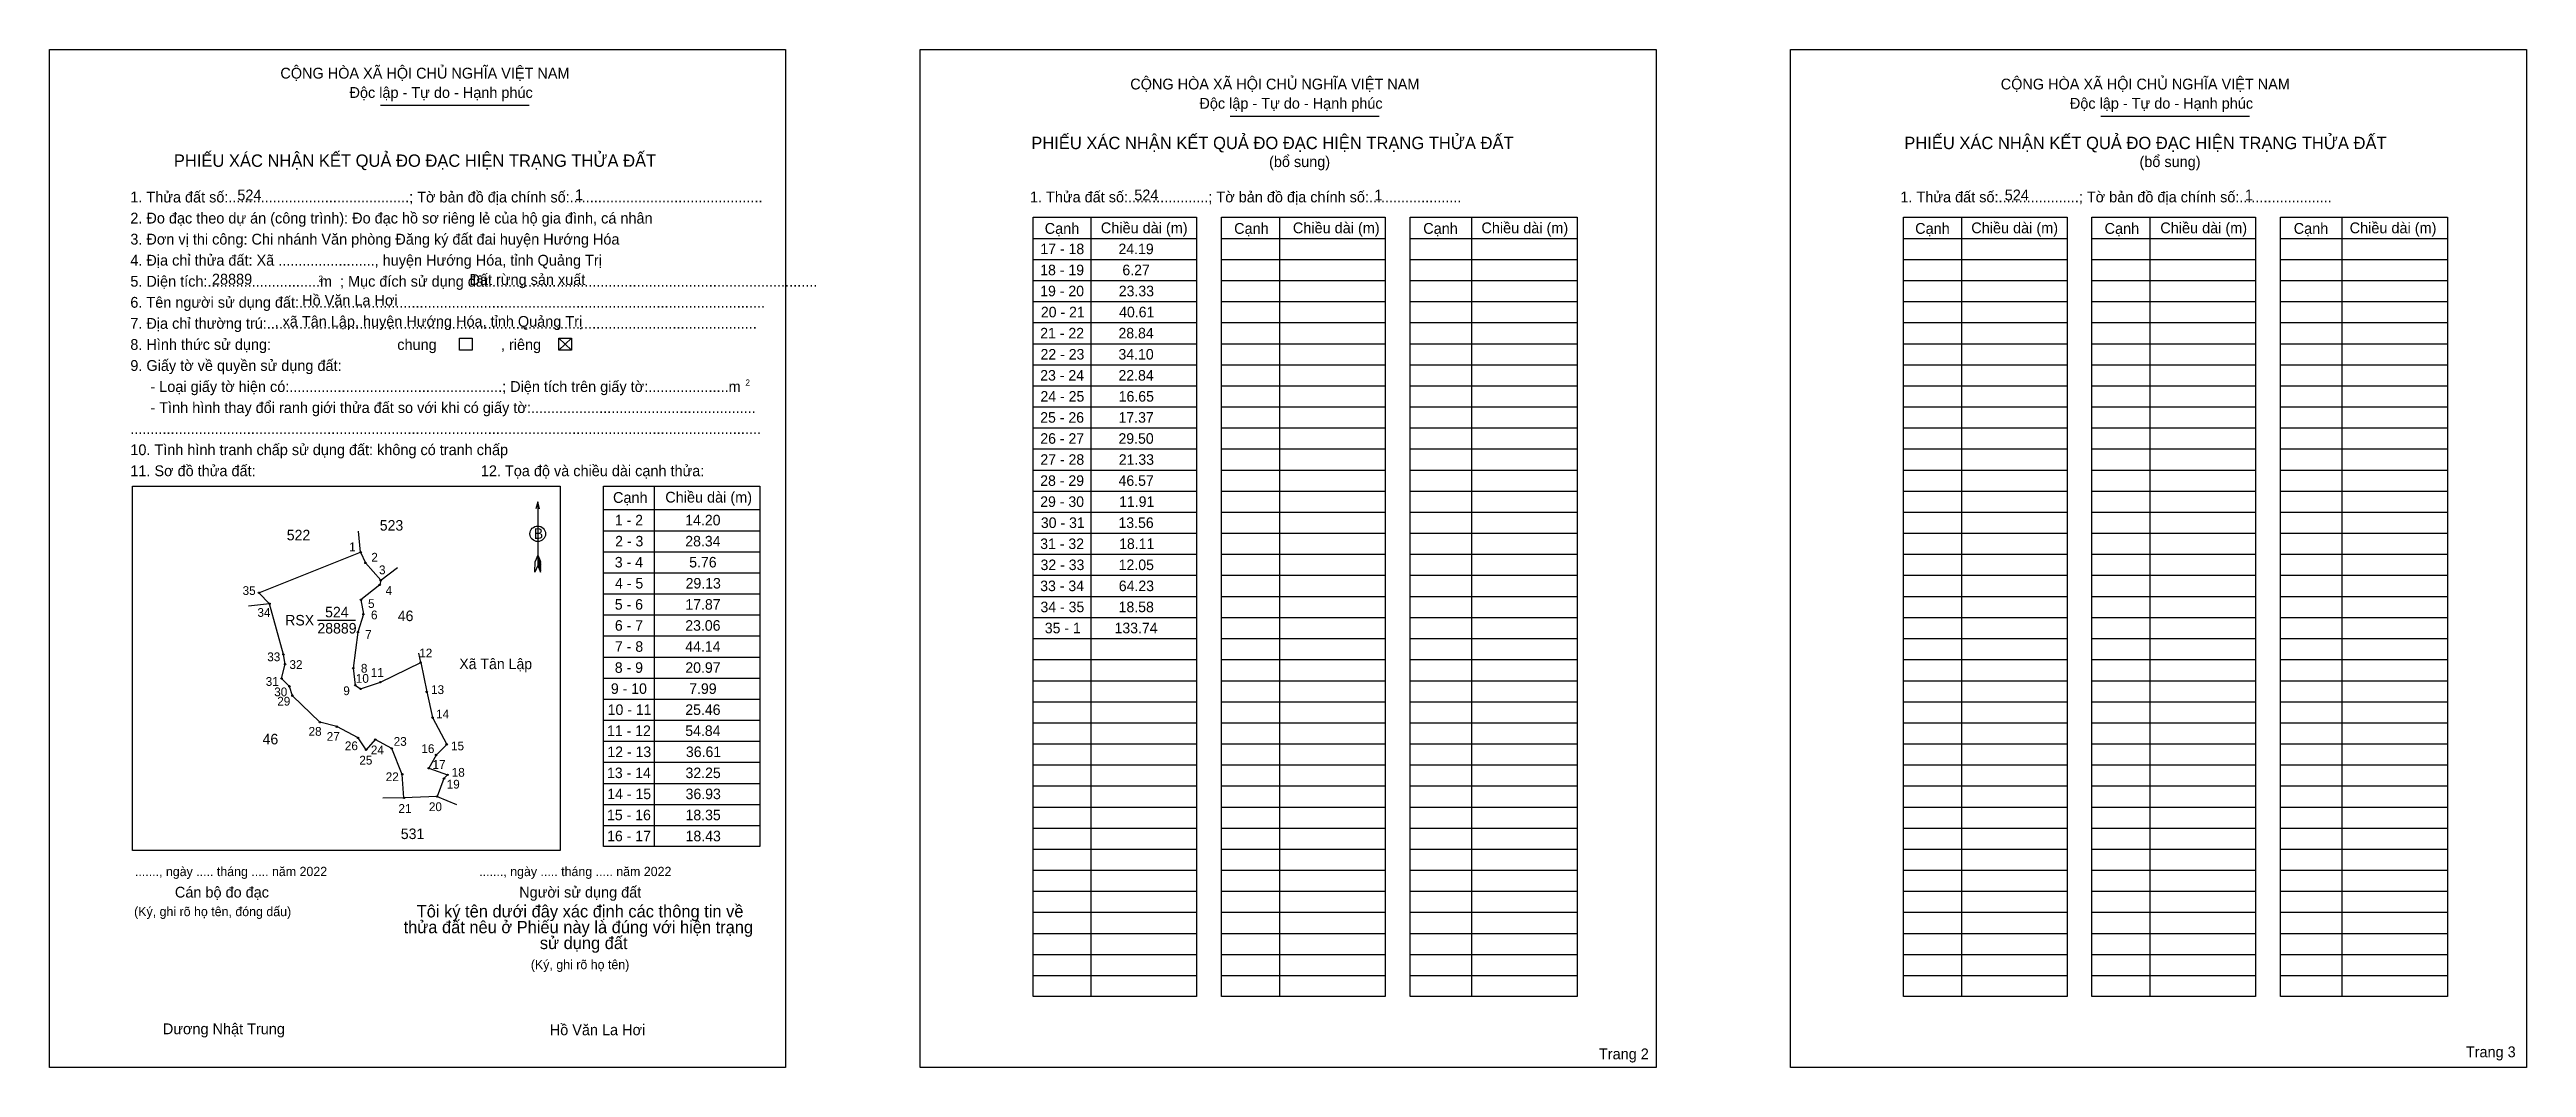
# Model space of a CAD drawing. Extents: x 543987 to 547010, y 1837511 to 1838754.
import ezdxf

# ---------------------------------------------------------------- set-up
doc = ezdxf.new("R2010")
doc.units = 0
for name, color, linetype in [('Level 1', 7, 'Continuous'), ('Level 10', 7, 'Continuous'), ('Level 11', 7, 'Continuous'), ('Level 13', 7, 'Continuous'), ('Level 2', 7, 'Continuous'), ('Level 25', 7, 'Continuous'), ('Level 27', 7, 'Continuous'), ('Level 36', 7, 'Continuous'), ('Level 48', 7, 'Continuous'), ('Level 50', 7, 'Continuous'), ('Level 52', 7, 'Continuous'), ('Level 55', 7, 'Continuous'), ('Level 6', 7, 'Continuous'), ('Level 9', 7, 'Continuous')]:
    doc.layers.add(name, color=color, linetype=linetype)

msp = doc.modelspace()

# ---------------------------------------------------------------- linework, layer by layer
at = {"layer": 'Level 1'}
for p, q in [((543986.6, 1838753.6), (543986.6, 1838753.6)), ((545049, 1838753.6), (545049, 1838753.6)), ((544390.5, 1838685.6), (544572.1, 1838685.6)), ((545427.7, 1838672.4), (545609.3, 1838672.4)), ((546490.1, 1838672.4), (546671.7, 1838672.4)), ((545257.6, 1838548.9), (545257.6, 1837597.8)), ((545487.7, 1838548.9), (545487.7, 1837597.8)), ((545722.1, 1838548.9), (545722.1, 1837597.8)), ((546320, 1838548.9), (546320, 1837597.8)), ((546550.1, 1838548.9), (546550.1, 1837597.8)), ((546784.5, 1838548.9), (546784.5, 1837597.8)), ((545186.9, 1838523.1), (545386.5, 1838523.1)), ((545417, 1838523.1), (545616.7, 1838523.1)), ((545647.1, 1838523.1), (545851.1, 1838523.1)), ((546249.3, 1838523.1), (546449, 1838523.1)), ((546479.4, 1838523.1), (546679.1, 1838523.1)), ((546709.6, 1838523.1), (546913.5, 1838523.1)), ((545186.9, 1838497.4), (545386.5, 1838497.4)), ((545186.9, 1838471.7), (545386.5, 1838471.7)), ((545417, 1838497.4), (545616.7, 1838497.4)), ((545417, 1838471.7), (545616.7, 1838471.7)), ((545647.1, 1838497.4), (545851.1, 1838497.4)), ((545647.1, 1838471.7), (545851.1, 1838471.7)), ((546249.3, 1838497.4), (546449, 1838497.4)), ((546249.3, 1838471.7), (546449, 1838471.7)), ((546479.4, 1838497.4), (546679.1, 1838497.4)), ((546479.4, 1838471.7), (546679.1, 1838471.7)), ((546709.6, 1838497.4), (546913.5, 1838497.4)), ((546709.6, 1838471.7), (546913.5, 1838471.7)), ((545186.9, 1838446), (545386.5, 1838446)), ((545417, 1838446), (545616.7, 1838446)), ((545647.1, 1838446), (545851.1, 1838446)), ((546249.3, 1838446), (546449, 1838446)), ((546479.4, 1838446), (546679.1, 1838446)), ((546709.6, 1838446), (546913.5, 1838446)), ((545186.9, 1838420.3), (545386.5, 1838420.3)), ((545417, 1838420.3), (545616.7, 1838420.3)), ((545647.1, 1838420.3), (545851.1, 1838420.3)), ((546249.3, 1838420.3), (546449, 1838420.3)), ((546479.4, 1838420.3), (546679.1, 1838420.3)), ((546709.6, 1838420.3), (546913.5, 1838420.3)), ((544608.2, 1838401.3), (544623.6, 1838386.9)), ((544608.2, 1838386.9), (544623.6, 1838401.3)), ((545186.9, 1838394.6), (545386.5, 1838394.6)), ((545417, 1838394.6), (545616.7, 1838394.6)), ((545647.1, 1838394.6), (545851.1, 1838394.6)), ((546249.3, 1838394.6), (546449, 1838394.6)), ((546479.4, 1838394.6), (546679.1, 1838394.6)), ((546709.6, 1838394.6), (546913.5, 1838394.6)), ((545186.9, 1838368.9), (545386.5, 1838368.9)), ((545417, 1838368.9), (545616.7, 1838368.9)), ((545647.1, 1838368.9), (545851.1, 1838368.9)), ((546249.3, 1838368.9), (546449, 1838368.9)), ((546479.4, 1838368.9), (546679.1, 1838368.9)), ((546709.6, 1838368.9), (546913.5, 1838368.9)), ((545186.9, 1838343.2), (545386.5, 1838343.2)), ((545186.9, 1838317.5), (545386.5, 1838317.5)), ((545417, 1838343.2), (545616.7, 1838343.2)), ((545417, 1838317.5), (545616.7, 1838317.5)), ((545647.1, 1838343.2), (545851.1, 1838343.2)), ((545647.1, 1838317.5), (545851.1, 1838317.5)), ((546249.3, 1838343.2), (546449, 1838343.2)), ((546249.3, 1838317.5), (546449, 1838317.5)), ((546479.4, 1838343.2), (546679.1, 1838343.2)), ((546479.4, 1838317.5), (546679.1, 1838317.5)), ((546709.6, 1838343.2), (546913.5, 1838343.2)), ((546709.6, 1838317.5), (546913.5, 1838317.5)), ((545186.9, 1838291.8), (545386.5, 1838291.8)), ((545417, 1838291.8), (545616.7, 1838291.8)), ((545647.1, 1838291.8), (545851.1, 1838291.8)), ((546249.3, 1838291.8), (546449, 1838291.8)), ((546479.4, 1838291.8), (546679.1, 1838291.8)), ((546709.6, 1838291.8), (546913.5, 1838291.8)), ((545186.9, 1838266.1), (545386.5, 1838266.1)), ((545417, 1838266.1), (545616.7, 1838266.1)), ((545647.1, 1838266.1), (545851.1, 1838266.1)), ((546249.3, 1838266.1), (546449, 1838266.1)), ((546479.4, 1838266.1), (546679.1, 1838266.1)), ((546709.6, 1838266.1), (546913.5, 1838266.1)), ((545186.9, 1838240.4), (545386.5, 1838240.4)), ((545417, 1838240.4), (545616.7, 1838240.4)), ((545647.1, 1838240.4), (545851.1, 1838240.4)), ((546249.3, 1838240.4), (546449, 1838240.4)), ((546479.4, 1838240.4), (546679.1, 1838240.4)), ((546709.6, 1838240.4), (546913.5, 1838240.4)), ((544087.7, 1838220.7), (544087.7, 1838220.7)), ((544582.4, 1838201.5), (544582.4, 1838123.7)), ((544724.4, 1838220.9), (544724.4, 1837780.9)), ((545186.9, 1838214.7), (545386.5, 1838214.7)), ((545417, 1838214.7), (545616.7, 1838214.7)), ((545647.1, 1838214.7), (545851.1, 1838214.7)), ((546249.3, 1838214.7), (546449, 1838214.7)), ((546479.4, 1838214.7), (546679.1, 1838214.7)), ((546709.6, 1838214.7), (546913.5, 1838214.7)), ((544662.7, 1838192.1), (544853.3, 1838192.1)), ((544662.7, 1838166.4), (544853.3, 1838166.4)), ((545186.9, 1838189), (545386.5, 1838189)), ((545417, 1838189), (545616.7, 1838189)), ((545647.1, 1838189), (545851.1, 1838189)), ((546249.3, 1838189), (546449, 1838189)), ((546479.4, 1838189), (546679.1, 1838189)), ((546709.6, 1838189), (546913.5, 1838189)), ((544582.4, 1838136.6), (544579.1, 1838128.7)), ((544582.4, 1838136.6), (544585.7, 1838128.7)), ((544582.4, 1838135.5), (544585.7, 1838127.5)), ((544662.7, 1838140.7), (544853.3, 1838140.7)), ((545186.9, 1838163.3), (545386.5, 1838163.3)), ((545186.9, 1838137.6), (545386.5, 1838137.6)), ((545417, 1838163.3), (545616.7, 1838163.3)), ((545417, 1838137.6), (545616.7, 1838137.6)), ((545647.1, 1838163.3), (545851.1, 1838163.3)), ((545647.1, 1838137.6), (545851.1, 1838137.6)), ((546249.3, 1838163.3), (546449, 1838163.3)), ((546249.3, 1838137.6), (546449, 1838137.6)), ((546479.4, 1838163.3), (546679.1, 1838163.3)), ((546479.4, 1838137.6), (546679.1, 1838137.6)), ((546709.6, 1838163.3), (546913.5, 1838163.3)), ((546709.6, 1838137.6), (546913.5, 1838137.6)), ((544578.9, 1838115.8), (544579.1, 1838128.7)), ((544582.4, 1838123.7), (544578.9, 1838115.8)), ((544582.4, 1838134.4), (544585.7, 1838126.4)), ((544582.4, 1838133.3), (544585.7, 1838125.2)), ((544582.4, 1838132.1), (544585.7, 1838124.1)), ((544582.4, 1838131), (544585.7, 1838122.9)), ((544582.4, 1838129.9), (544585.7, 1838121.8)), ((544582.4, 1838128.8), (544585.8, 1838120.6)), ((544582.4, 1838127.6), (544585.8, 1838119.5)), ((544582.4, 1838126.5), (544585.8, 1838118.3)), ((544582.4, 1838125.4), (544585.8, 1838117.2)), ((544582.4, 1838123.7), (544585.8, 1838115.8)), ((544585.8, 1838115.8), (544585.7, 1838128.7)), ((544662.7, 1838115), (544853.3, 1838115)), ((545186.9, 1838111.9), (545386.5, 1838111.9)), ((545417, 1838111.9), (545616.7, 1838111.9)), ((545647.1, 1838111.9), (545851.1, 1838111.9)), ((546249.3, 1838111.9), (546449, 1838111.9)), ((546479.4, 1838111.9), (546679.1, 1838111.9)), ((546709.6, 1838111.9), (546913.5, 1838111.9)), ((544662.7, 1838089.3), (544853.3, 1838089.3)), ((545186.9, 1838086.2), (545386.5, 1838086.2)), ((545417, 1838086.2), (545616.7, 1838086.2)), ((545647.1, 1838086.2), (545851.1, 1838086.2)), ((546249.3, 1838086.2), (546449, 1838086.2)), ((546479.4, 1838086.2), (546679.1, 1838086.2)), ((546709.6, 1838086.2), (546913.5, 1838086.2)), ((544662.7, 1838063.6), (544853.3, 1838063.6)), ((545186.9, 1838060.5), (545386.5, 1838060.5)), ((545417, 1838060.5), (545616.7, 1838060.5)), ((545647.1, 1838060.5), (545851.1, 1838060.5)), ((546249.3, 1838060.5), (546449, 1838060.5)), ((546479.4, 1838060.5), (546679.1, 1838060.5)), ((546709.6, 1838060.5), (546913.5, 1838060.5)), ((544662.7, 1838037.9), (544853.3, 1838037.9)), ((545186.9, 1838034.8), (545386.5, 1838034.8)), ((545417, 1838034.8), (545616.7, 1838034.8)), ((545647.1, 1838034.8), (545851.1, 1838034.8)), ((546249.3, 1838034.8), (546449, 1838034.8)), ((546479.4, 1838034.8), (546679.1, 1838034.8)), ((546709.6, 1838034.8), (546913.5, 1838034.8)), ((544662.7, 1838012.2), (544853.3, 1838012.2)), ((544662.7, 1837986.5), (544853.3, 1837986.5)), ((545186.9, 1838009.1), (545386.5, 1838009.1)), ((545417, 1838009.1), (545616.7, 1838009.1)), ((545647.1, 1838009.1), (545851.1, 1838009.1)), ((546249.3, 1838009.1), (546449, 1838009.1)), ((546479.4, 1838009.1), (546679.1, 1838009.1)), ((546709.6, 1838009.1), (546913.5, 1838009.1)), ((544662.7, 1837960.8), (544853.3, 1837960.8)), ((545186.9, 1837983.3), (545386.5, 1837983.3)), ((545186.9, 1837957.6), (545386.5, 1837957.6)), ((545417, 1837983.3), (545616.7, 1837983.3)), ((545417, 1837957.6), (545616.7, 1837957.6)), ((545647.1, 1837983.3), (545851.1, 1837983.3)), ((545647.1, 1837957.6), (545851.1, 1837957.6)), ((546249.3, 1837983.3), (546449, 1837983.3)), ((546249.3, 1837957.6), (546449, 1837957.6)), ((546479.4, 1837983.3), (546679.1, 1837983.3)), ((546479.4, 1837957.6), (546679.1, 1837957.6)), ((546709.6, 1837983.3), (546913.5, 1837983.3)), ((546709.6, 1837957.6), (546913.5, 1837957.6)), ((544662.7, 1837935.1), (544853.3, 1837935.1)), ((545186.9, 1837931.9), (545386.5, 1837931.9)), ((545417, 1837931.9), (545616.7, 1837931.9)), ((545647.1, 1837931.9), (545851.1, 1837931.9)), ((546249.3, 1837931.9), (546449, 1837931.9)), ((546479.4, 1837931.9), (546679.1, 1837931.9)), ((546709.6, 1837931.9), (546913.5, 1837931.9)), ((544662.7, 1837909.4), (544853.3, 1837909.4)), ((545186.9, 1837906.2), (545386.5, 1837906.2)), ((545417, 1837906.2), (545616.7, 1837906.2)), ((545647.1, 1837906.2), (545851.1, 1837906.2)), ((546249.3, 1837906.2), (546449, 1837906.2)), ((546479.4, 1837906.2), (546679.1, 1837906.2)), ((546709.6, 1837906.2), (546913.5, 1837906.2)), ((544662.7, 1837883.7), (544853.3, 1837883.7)), ((545186.9, 1837880.5), (545386.5, 1837880.5)), ((545417, 1837880.5), (545616.7, 1837880.5)), ((545647.1, 1837880.5), (545851.1, 1837880.5)), ((546249.3, 1837880.5), (546449, 1837880.5)), ((546479.4, 1837880.5), (546679.1, 1837880.5)), ((546709.6, 1837880.5), (546913.5, 1837880.5)), ((544662.7, 1837858), (544853.3, 1837858)), ((545186.9, 1837854.8), (545386.5, 1837854.8)), ((545417, 1837854.8), (545616.7, 1837854.8)), ((545647.1, 1837854.8), (545851.1, 1837854.8)), ((546249.3, 1837854.8), (546449, 1837854.8)), ((546479.4, 1837854.8), (546679.1, 1837854.8)), ((546709.6, 1837854.8), (546913.5, 1837854.8)), ((544662.7, 1837832.3), (544853.3, 1837832.3)), ((544662.7, 1837806.6), (544853.3, 1837806.6)), ((545186.9, 1837829.1), (545386.5, 1837829.1)), ((545186.9, 1837803.4), (545386.5, 1837803.4)), ((545417, 1837829.1), (545616.7, 1837829.1)), ((545417, 1837803.4), (545616.7, 1837803.4)), ((545647.1, 1837829.1), (545851.1, 1837829.1)), ((545647.1, 1837803.4), (545851.1, 1837803.4)), ((546249.3, 1837829.1), (546449, 1837829.1)), ((546249.3, 1837803.4), (546449, 1837803.4)), ((546479.4, 1837829.1), (546679.1, 1837829.1)), ((546479.4, 1837803.4), (546679.1, 1837803.4)), ((546709.6, 1837829.1), (546913.5, 1837829.1)), ((546709.6, 1837803.4), (546913.5, 1837803.4)), ((544609.9, 1837775.9), (544609.9, 1837775.9)), ((545186.9, 1837777.7), (545386.5, 1837777.7)), ((545417, 1837777.7), (545616.7, 1837777.7)), ((545647.1, 1837777.7), (545851.1, 1837777.7)), ((546249.3, 1837777.7), (546449, 1837777.7)), ((546479.4, 1837777.7), (546679.1, 1837777.7)), ((546709.6, 1837777.7), (546913.5, 1837777.7)), ((545186.9, 1837752), (545386.5, 1837752)), ((545417, 1837752), (545616.7, 1837752)), ((545647.1, 1837752), (545851.1, 1837752)), ((546249.3, 1837752), (546449, 1837752)), ((546479.4, 1837752), (546679.1, 1837752)), ((546709.6, 1837752), (546913.5, 1837752)), ((545186.9, 1837726.3), (545386.5, 1837726.3)), ((545417, 1837726.3), (545616.7, 1837726.3)), ((545647.1, 1837726.3), (545851.1, 1837726.3)), ((546249.3, 1837726.3), (546449, 1837726.3)), ((546479.4, 1837726.3), (546679.1, 1837726.3)), ((546709.6, 1837726.3), (546913.5, 1837726.3)), ((545186.9, 1837700.6), (545386.5, 1837700.6)), ((545417, 1837700.6), (545616.7, 1837700.6)), ((545647.1, 1837700.6), (545851.1, 1837700.6)), ((546249.3, 1837700.6), (546449, 1837700.6)), ((546479.4, 1837700.6), (546679.1, 1837700.6)), ((546709.6, 1837700.6), (546913.5, 1837700.6)), ((545186.9, 1837674.9), (545386.5, 1837674.9)), ((545417, 1837674.9), (545616.7, 1837674.9)), ((545647.1, 1837674.9), (545851.1, 1837674.9)), ((546249.3, 1837674.9), (546449, 1837674.9)), ((546479.4, 1837674.9), (546679.1, 1837674.9)), ((546709.6, 1837674.9), (546913.5, 1837674.9)), ((545186.9, 1837649.2), (545386.5, 1837649.2)), ((545186.9, 1837623.5), (545386.5, 1837623.5)), ((545417, 1837649.2), (545616.7, 1837649.2)), ((545417, 1837623.5), (545616.7, 1837623.5)), ((545647.1, 1837649.2), (545851.1, 1837649.2)), ((545647.1, 1837623.5), (545851.1, 1837623.5)), ((546249.3, 1837649.2), (546449, 1837649.2)), ((546249.3, 1837623.5), (546449, 1837623.5)), ((546479.4, 1837649.2), (546679.1, 1837649.2)), ((546479.4, 1837623.5), (546679.1, 1837623.5)), ((546709.6, 1837649.2), (546913.5, 1837649.2)), ((546709.6, 1837623.5), (546913.5, 1837623.5)), ((544884.9, 1837511.2), (544884.9, 1837511.2)), ((545947.2, 1837511.2), (545947.2, 1837511.2))]:
    msp.add_line(p, q, dxfattribs=at)
for points in [[(545186.9, 1838548.9), (545386.5, 1838548.9), (545386.5, 1837597.8), (545186.9, 1837597.8)], [(545417, 1838548.9), (545616.7, 1838548.9), (545616.7, 1837597.8), (545417, 1837597.8)], [(545647.1, 1838548.9), (545851.1, 1838548.9), (545851.1, 1837597.8), (545647.1, 1837597.8)], [(546249.3, 1838548.9), (546449, 1838548.9), (546449, 1837597.8), (546249.3, 1837597.8)], [(546479.4, 1838548.9), (546679.1, 1838548.9), (546679.1, 1837597.8), (546479.4, 1837597.8)], [(546709.6, 1838548.9), (546913.5, 1838548.9), (546913.5, 1837597.8), (546709.6, 1837597.8)], [(544087.7, 1838220.7), (544609.9, 1838220.7), (544609.9, 1837775.9), (544087.7, 1837775.9)], [(544662.7, 1838220.9), (544853.3, 1838220.9), (544853.3, 1837780.9), (544662.7, 1837780.9)]]:
    msp.add_lwpolyline(points, close=True, dxfattribs=at)
msp.add_lwpolyline([(544584.6, 1838193.2), (544582.4, 1838201.5), (544580.1, 1838193.2)], dxfattribs=at)
msp.add_circle((544582.4, 1838162.6), 9.49, dxfattribs=at)
at = {"layer": 'Level 10'}
msp.add_lwpolyline([(544439.7, 1838005.5), (544446.9, 1837969.6), (544454, 1837938.2), (544471.3, 1837905.6), (544458.3, 1837892.6), (544449.5, 1837876.4), (544472.3, 1837868.4), (544468, 1837863.8), (544459.5, 1837842.1), (544419, 1837840.2), (544417, 1837869), (544404.3, 1837900.6), (544384.2, 1837911.4), (544372.9, 1837899.1), (544363.2, 1837913.4), (544337.1, 1837927.2), (544316.5, 1837932.6), (544283, 1837965), (544279.4, 1837976.4), (544269.8, 1837985.9), (544274.1, 1838003.4), (544272.1, 1838015.3), (544255.1, 1838077.2), (544242.1, 1838090.6), (544366.3, 1838140.1), (544372.1, 1838127.1), (544390.8, 1838105.8), (544389.5, 1838100.2), (544366.7, 1838082), (544369.7, 1838064.4), (544362.9, 1838042.4), (544357.3, 1837998.6), (544359.7, 1837977.7), (544366.3, 1837973.3), (544390.4, 1837981.5)], close=True, dxfattribs=at)
at = {"layer": 'Level 11'}
for centre in [(544366.3, 1838140.1), (544372.1, 1838127.1), (544390.8, 1838105.8), (544242.1, 1838090.6), (544255.1, 1838077.2), (544366.7, 1838082), (544389.5, 1838100.2), (544369.7, 1838064.4), (544272.1, 1838015.3), (544362.9, 1838042.4), (544269.8, 1837985.9), (544274.1, 1838003.4), (544357.3, 1837998.6), (544439.7, 1838005.5), (544439.7, 1838005.5), (544279.4, 1837976.4), (544283, 1837965), (544359.7, 1837977.7), (544366.3, 1837973.3), (544390.4, 1837981.5), (544446.9, 1837969.6), (544316.5, 1837932.6), (544337.1, 1837927.2), (544454, 1837938.2), (544363.2, 1837913.4), (544372.9, 1837899.1), (544384.2, 1837911.4), (544404.3, 1837900.6), (544458.3, 1837892.6), (544471.3, 1837905.6), (544417, 1837869), (544449.5, 1837876.4), (544468, 1837863.8), (544472.3, 1837868.4), (544419, 1837840.2), (544459.5, 1837842.1)]:
    msp.add_circle(centre, 0.857, dxfattribs=at)
at = {"layer": 'Level 2'}
for points in [[(543986.6, 1838753.6), (544884.8, 1838753.6), (544884.8, 1837511.2), (543986.6, 1837511.2)], [(545049, 1838753.6), (545947.3, 1838753.6), (545947.3, 1837511.2), (545049, 1837511.2)], [(546111.4, 1838753.6), (547009.7, 1838753.6), (547009.7, 1837511.2), (546111.4, 1837511.2)]]:
    msp.add_lwpolyline(points, close=True, dxfattribs=at)
at = {"layer": 'Level 25'}
for p, q in [((544372.1, 1838127.1), (544390.8, 1838105.8)), ((544272.1, 1838015.3), (544255.1, 1838077.2)), ((544389.5, 1838100.2), (544366.7, 1838082)), ((544439.7, 1838005.5), (544446.9, 1837969.6)), ((544283, 1837965), (544279.4, 1837976.4)), ((544359.7, 1837977.7), (544366.3, 1837973.3)), ((544366.3, 1837973.3), (544390.4, 1837981.5)), ((544363.2, 1837913.4), (544337.1, 1837927.2)), ((544454, 1837938.2), (544471.3, 1837905.6)), ((544372.9, 1837899.1), (544363.2, 1837913.4)), ((544384.2, 1837911.4), (544372.9, 1837899.1)), ((544458.3, 1837892.6), (544449.5, 1837876.4)), ((544472.3, 1837868.4), (544468, 1837863.8))]:
    msp.add_line(p, q, dxfattribs=at)
at = {"layer": 'Level 27'}
for p, q in [((544366.3, 1838140.1), (544363.5, 1838165.6)), ((544390.8, 1838105.8), (544411.1, 1838121.5)), ((544255.1, 1838077.2), (544229.6, 1838074.1)), ((544419, 1837840.2), (544393.3, 1837839.9)), ((544459.5, 1837842.1), (544483.2, 1837832))]:
    msp.add_line(p, q, dxfattribs=at)
at = {"layer": 'Level 50'}
for points in [[(544486.8, 1838401.3), (544502.2, 1838401.3), (544502.2, 1838386.9), (544486.8, 1838386.9)], [(544608.2, 1838401.3), (544623.6, 1838401.3), (544623.6, 1838386.9), (544608.2, 1838386.9)]]:
    msp.add_lwpolyline(points, close=True, dxfattribs=at)
at = {"layer": 'Level 9'}
for p, q in [((544313.5, 1838057.1), (544360.2, 1838057.1)), ((544439.7, 1838005.5), (544437.5, 1838016.7))]:
    msp.add_line(p, q, dxfattribs=at)

# ---------------------------------------------------------------- texts
at = {"layer": 'Level 1'}
for s, height, p in [('CỘNG HÒA XÃ HỘI CHỦ NGHĨA VIỆT NAM', 13.194, (544268.3, 1838718.2)), ('CỘNG HÒA XÃ HỘI CHỦ NGHĨA VIỆT NAM', 13.194, (545305.6, 1838704.9)), ('CỘNG HÒA XÃ HỘI CHỦ NGHĨA VIỆT NAM', 13.194, (546368, 1838704.9)), ('Độc lập - Tự do - Hạnh phúc', 13.194, (544352.7, 1838694.6)), ('Độc lập - Tự do - Hạnh phúc', 13.194, (545390, 1838681.4)), ('Độc lập - Tự do - Hạnh phúc', 13.194, (546452.4, 1838681.4)), ('PHIẾU XÁC NHẬN KẾT QUẢ ĐO ĐẠC HIỆN TRẠNG THỬA ĐẤT', 15.081, (545184.8, 1838632.1)), ('PHIẾU XÁC NHẬN KẾT QUẢ ĐO ĐẠC HIỆN TRẠNG THỬA ĐẤT', 15.081, (546250.3, 1838632.1)), ('PHIẾU XÁC NHẬN KẾT QUẢ ĐO ĐẠC HIỆN TRẠNG THỬA ĐẤT', 15.081, (544138.3, 1838610.5)), ('(bổ sung)', 13.19, (545475, 1838610.2)), ('(bổ sung)', 13.19, (546537.4, 1838610.2)), ('1. Thửa đất số:.............................................; Tờ bản đồ địa chính số:................................................', 13.1944, (544085.2, 1838567)), ('1. Thửa đất số:....................; Tờ bản đồ địa chính số:.......................', 13.194, (545183.2, 1838567.1)), ('1. Thửa đất số:....................; Tờ bản đồ địa chính số:.......................', 13.194, (546245.6, 1838567.1)), ('3. Đơn vị thi công: Chi nhánh Văn phòng Đăng ký đất đai huyện Hướng Hóa', 13.194, (544085.2, 1838515.6)), ('2. Đo đạc theo dự án (công trình): Đo đạc hồ sơ riêng lẻ của hộ gia đình, cá nhân', 13.194, (544085.2, 1838541.3)), ('Cạnh', 13.19, (545201.2, 1838528.7)), ('Chiều dài (m)', 13.194, (545269.7, 1838529.4)), ('Cạnh', 13.19, (545432.4, 1838528.7)), ('Chiều dài (m)', 13.194, (545504.1, 1838529.4)), ('Cạnh', 13.19, (545663.2, 1838528.7)), ('Chiều dài (m)', 13.194, (545734.2, 1838529.4)), ('Cạnh', 13.19, (546263.6, 1838528.7)), ('Chiều dài (m)', 13.194, (546332.1, 1838529.4)), ('Cạnh', 13.19, (546494.8, 1838528.7)), ('Chiều dài (m)', 13.194, (546562.8, 1838529.4)), ('Cạnh', 13.19, (546725.6, 1838528.7)), ('Chiều dài (m)', 13.194, (546793.9, 1838529.4)), ('4. Địa chỉ thửa đất: Xã ........................, huyện Hướng Hóa, tỉnh Quảng Trị', 13.194, (544085.2, 1838489.9)), ('5. Diện tích:............................m  ; Mục đích sử dụng đất:.................................................................................', 13.1944, (544085.2, 1838464.2)), ('2', 7.54, (544314.8, 1838470.2)), ('6. Tên người sử dụng đất:....................................................................................................................', 13.1944, (544085.2, 1838438.5)), ('7. Địa chỉ thường trú:..........................................................................................................................', 13.1944, (544085.2, 1838412.8)), ('chung                , riêng', 13.194, (544411, 1838387)), ('9. Giấy tờ về quyền sử dụng đất:', 13.194, (544085.2, 1838361.4)), ('     - Loại giấy tờ hiện có:.....................................................; Diện tích trên giấy tờ:....................m', 13.1944, (544085.2, 1838335.7)), ('2', 7.54, (544835.9, 1838343.4)), ('     - Tình hình thay đổi ranh giới thửa đất so với khi có giấy tờ:........................................................', 13.1944, (544085.2, 1838310)), ('.............................................................................................................................................................', 13.1944, (544085.2, 1838284.3)), ('10. Tình hình tranh chấp sử dụng đất: không có tranh chấp', 13.194, (544085.2, 1838258.6)), ('11. Sơ đồ thửa đất:', 13.194, (544085.2, 1838232.9)), ('12. Tọa độ và chiều dài cạnh thửa:', 13.194, (544513, 1838232.9)), ('Cạnh', 13.19, (544674.3, 1838200.3)), ('Chiều dài (m)', 13.194, (544738.1, 1838200.7)), ('B', 12.9, (544577.6, 1838156.4)), ('......., ngày ..... tháng ..... năm 2022', 11.31, (544090.8, 1837744.8)), ('......., ngày ..... tháng ..... năm 2022', 11.31, (544511, 1837744.8)), ('Cán bộ đo đạc', 13.194, (544139.6, 1837718.6)), ('Người sử dụng đất', 13.194, (544559.8, 1837718.6)), ('(Ký, ghi rõ họ tên, đóng dấu)', 11.31, (544089.8, 1837695.9)), ('thửa đất nêu ở Phiếu này là đúng với hiện trạng', 14.994, (544418.7, 1837675.1)), ('Tôi ký tên dưới đây xác định các thông tin về', 14.994, (544434.7, 1837694.4)), ('sử dụng đất', 14.994, (544585, 1837655.7)), ('(Ký, ghi rõ họ tên)', 11.31, (544574, 1837631.2)), ('Dương Nhật Trung', 13.194, (544124.9, 1837551.8)), ('Trang 2', 13.19, (545877.7, 1837521.2)), ('Trang 3', 13.19, (546935.7, 1837523.7))]:
    msp.add_text(s, height=height, dxfattribs=at).set_placement(p)
at = {"layer": 'Level 13'}
for s, p in [('RSX', (544274.2, 1838050.7)), ('28889', (544313.5, 1838040.9)), ('524', (544322.9, 1838060.6))]:
    msp.add_text(s, height=12.85, dxfattribs=at).set_placement(p)
at = {"layer": 'Level 36'}
for s, p in [('522', (544276.1, 1838154.6)), ('523', (544389.6, 1838166.5)), ('46', (544411.6, 1838056)), ('Xã Tân Lập', (544486.7, 1837997.4)), ('46', (544246.6, 1837905.6)), ('531', (544415.3, 1837790))]:
    msp.add_text(s, height=12.85, dxfattribs=at).set_placement(p)
at = {"layer": 'Level 48'}
msp.add_text('8. Hình thức sử dụng:', height=13.195, dxfattribs=at).set_placement((544085.2, 1838387.1))
at = {"layer": 'Level 52'}
for s, p in [('17 - 18', (545195.9, 1838503.9)), ('24.19', (545291.2, 1838503.9)), ('18 - 19', (545195.7, 1838478.2)), ('6.27', (545296, 1838478.2)), ('19 - 20', (545195.7, 1838452.5)), ('20 - 21', (545196.5, 1838426.8)), ('40.61', (545292, 1838426.8)), ('23.33', (545291.6, 1838452.5)), ('21 - 22', (545195.7, 1838401.1)), ('28.84', (545291.2, 1838401.1)), ('22 - 23', (545196.1, 1838375.3)), ('34.10', (545291.2, 1838375.3)), ('23 - 24', (545195.7, 1838349.6)), ('22.84', (545291.2, 1838349.6)), ('24 - 25', (545196, 1838323.9)), ('16.65', (545291.5, 1838323.9)), ('25 - 26', (545195.7, 1838298.2)), ('17.37', (545291.3, 1838298.2)), ('26 - 27', (545195.8, 1838272.5)), ('27 - 28', (545195.9, 1838246.8)), ('29.50', (545291.2, 1838272.5)), ('21.33', (545291.6, 1838246.8)), ('28 - 29', (545195.7, 1838221.1)), ('46.57', (545291.3, 1838221.1)), ('29 - 30', (545195.7, 1838195.4)), ('11.91', (545292, 1838195.4)), ('1 - 2', (544676.5, 1838172.9)), ('14.20', (544762.5, 1838172.9)), ('30 - 31', (545196.5, 1838169.7)), ('13.56', (545291.2, 1838169.7)), ('2 - 3', (544676.9, 1838147.2)), ('28.34', (544762.5, 1838147.2)), ('31 - 32', (545195.7, 1838144)), ('18.11', (545292, 1838144)), ('3 - 4', (544676.5, 1838121.5)), ('4 - 5', (544676.8, 1838095.8)), ('29.13', (544762.9, 1838095.8)), ('5.76', (544767.3, 1838121.5)), ('33 - 34', (545195.7, 1838092.6)), ('32 - 33', (545196.1, 1838118.3)), ('64.23', (545291.6, 1838092.6)), ('12.05', (545291.5, 1838118.3)), ('5 - 6', (544676.5, 1838070)), ('17.87', (544762.6, 1838070)), ('34 - 35', (545196, 1838066.9)), ('18.58', (545291.4, 1838066.9)), ('6 - 7', (544676.6, 1838044.3)), ('23.06', (544762.5, 1838044.3)), ('35 - 1', (545201.3, 1838041.2)), ('133.74', (545286.4, 1838041.2)), ('7 - 8', (544676.7, 1838018.6)), ('44.14', (544762.5, 1838018.6)), ('8 - 9', (544676.5, 1837992.9)), ('20.97', (544762.6, 1837992.9)), ('10 - 11', (544667.8, 1837941.5)), ('9 - 10', (544671.7, 1837967.2)), ('25.46', (544762.5, 1837941.5)), ('7.99', (544767.3, 1837967.2)), ('11 - 12', (544667, 1837915.8)), ('54.84', (544762.5, 1837915.8)), ('12 - 13', (544667.4, 1837890.1)), ('36.61', (544763.3, 1837890.1)), ('13 - 14', (544667, 1837864.4)), ('32.25', (544762.8, 1837864.4)), ('14 - 15', (544667.3, 1837838.7)), ('36.93', (544762.9, 1837838.7)), ('15 - 16', (544667, 1837813)), ('18.35', (544762.8, 1837813)), ('16 - 17', (544667.1, 1837787.3)), ('18.43', (544762.9, 1837787.3))]:
    msp.add_text(s, height=12.85, dxfattribs=at).set_placement(p)
at = {"layer": 'Level 55'}
for s, p in [('1', (544366.2, 1838140.1)), ('2', (544371.9, 1838127.1)), ('3', (544390.6, 1838105.8)), ('35', (544241.8, 1838090.6)), ('34', (544254.8, 1838077.2)), ('5', (544366.6, 1838082)), ('4', (544389.3, 1838100.2)), ('6', (544369.6, 1838064.4)), ('33', (544271.8, 1838015.3)), ('7', (544362.7, 1838042.4)), ('31', (544269.5, 1837985.9)), ('32', (544273.8, 1838003.4)), ('8', (544357.1, 1837998.6)), ('12', (544439.4, 1838005.5)), ('30', (544279.1, 1837976.4)), ('29', (544282.7, 1837965)), ('9', (544359.5, 1837977.7)), ('10', (544366, 1837973.3)), ('11', (544390.2, 1837981.5)), ('13', (544446.6, 1837969.6)), ('28', (544316.2, 1837932.6)), ('27', (544336.8, 1837927.2)), ('14', (544453.7, 1837938.2)), ('26', (544362.9, 1837913.4)), ('25', (544372.7, 1837899.1)), ('24', (544383.8, 1837911.4)), ('23', (544404, 1837900.6)), ('16', (544458, 1837892.6)), ('15', (544471, 1837905.6)), ('22', (544416.7, 1837869)), ('17', (544449.2, 1837876.4)), ('19', (544467.7, 1837863.8)), ('18', (544472.1, 1837868.4)), ('21', (544418.7, 1837840.2)), ('20', (544459.2, 1837842.1))]:
    msp.add_text(s, height=0.428, dxfattribs=at).set_placement(p)
at = {"layer": 'Level 6'}
for s, height, p in [('524', 13.2, (544215.8, 1838569.5)), ('1', 13.2, (544627.9, 1838569.7)), ('524', 13.2, (545310.5, 1838569.5)), ('1', 13.2, (545603.6, 1838569.5)), ('524', 13.2, (546372.9, 1838569.5)), ('1', 13.2, (546666, 1838569.5)), ('28889', 13.2, (544184.8, 1838466.8)), ('Đất rừng sản xuất', 13.195, (544499.2, 1838466.3)), ('Hồ Văn La Hơi', 13.195, (544294.9, 1838441)), (', xã Tân Lập, huyện Hướng Hóa, tỉnh Quảng Trị', 13.195, (544261.2, 1838415.2)), ('Hồ Văn La Hơi', 13.195, (544597.1, 1837550.6))]:
    msp.add_text(s, height=height, dxfattribs=at).set_placement(p)
at = {"layer": 'Level 9'}
for s, height, p in [('1', 10.7, (544352.3, 1838141.3)), ('2', 10.7, (544379.3, 1838128.6)), ('3', 10.7, (544388.7, 1838113.2)), ('35', 10.71, (544222.2, 1838087.9)), ('5', 10.7, (544375.3, 1838072.1)), ('4', 10.7, (544396.7, 1838088)), ('34', 10.71, (544240.3, 1838061.2)), ('7', 10.7, (544371.8, 1838034.3)), ('6', 10.7, (544378.9, 1838058.2)), ('33', 10.71, (544252.3, 1838007.1)), ('12', 10.71, (544437.8, 1838011.7)), ('31', 10.71, (544250.4, 1837977)), ('32', 10.71, (544279.4, 1837997.6)), ('10', 10.71, (544360.4, 1837980.7)), ('8', 10.7, (544366.6, 1837993.1)), ('11', 10.71, (544378.6, 1837988)), ('30', 10.71, (544260.8, 1837964.3)), ('29', 10.71, (544264.5, 1837952.9)), ('9', 10.7, (544345.1, 1837965.7)), ('13', 10.71, (544452.2, 1837967)), ('28', 10.71, (544302.7, 1837916.1)), ('14', 10.71, (544458.4, 1837937.3)), ('27', 10.71, (544324.9, 1837909.9)), ('26', 10.71, (544347, 1837898.5)), ('24', 10.71, (544378.7, 1837893.4)), ('23', 10.71, (544406.6, 1837903.8)), ('16', 10.71, (544440.4, 1837895)), ('15', 10.71, (544476.6, 1837898.3)), ('25', 10.71, (544364.7, 1837880.9)), ('22', 10.71, (544396.9, 1837860.7)), ('17', 10.71, (544454, 1837875.7)), ('18', 10.71, (544477.4, 1837866.1)), ('21', 10.71, (544412.4, 1837822)), ('20', 10.71, (544449.6, 1837824.1)), ('19', 10.71, (544471.3, 1837851.6))]:
    msp.add_text(s, height=height, dxfattribs=at).set_placement(p)

doc.saveas('drawing.dxf')
